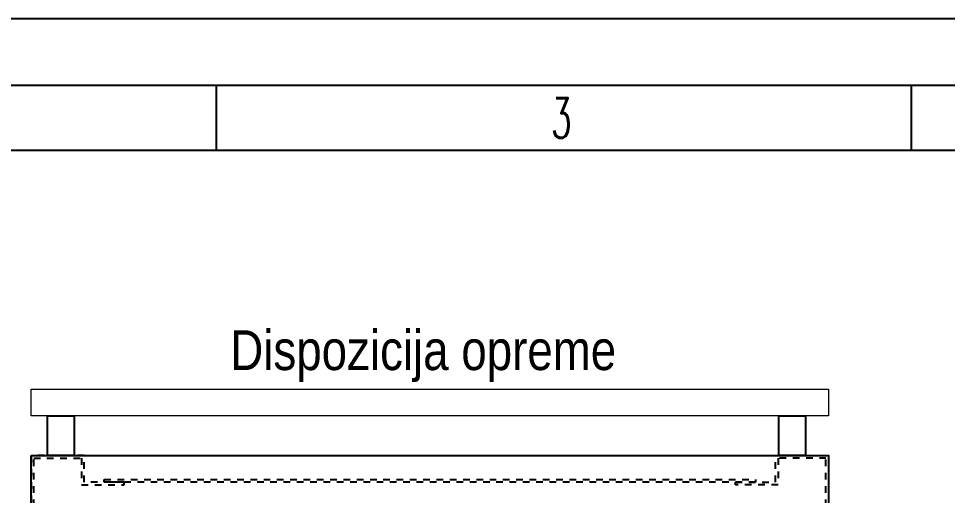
# Model space of a CAD drawing. Header units: millimetres. Extents: x 9130 to 9550, y -18883 to -17651.
# Drawn here: x 9219.3 to 9289.2, y -18621.4 to -18585.5 of the extents above; entities that cross this region are included whole.
import ezdxf

# ---------------------------------------------------------------- set-up
doc = ezdxf.new("R2010")
doc.units = ezdxf.units.MM
doc.linetypes.add('EPL_DASH', pattern=[1, 0.5, -0.5])
for name, color, linetype in [('01-KOSTUR ORMARA', 7, 'Continuous'), ('02-MODULI', 7, 'Continuous'), ('OO cn60', 1, 'Continuous')]:
    doc.layers.add(name, color=color, linetype=linetype)
doc.styles.add('ARIAL NARROW', font='ARIALN.TTF')
doc.styles.add('simboli', font='symbol.ttf', dxfattribs={"width": 0.6, "height": 2.2})

# ---------------------------------------------------------------- blocks, each defined once
blk = doc.blocks.new('Zaglavlje A3 prazno-Sue')
at = {"color": 7, "true_color": 0xffffff}
blk.add_lwpolyline([(0, 297), (420, 297), (420, 0), (0, 0)], close=True, dxfattribs=at)
at = {"layer": '01-KOSTUR ORMARA'}
for p, q in [((104.544, 287.099), (104.544, 292)), ((156.816, 287.099), (156.816, 292))]:
    blk.add_line(p, q, dxfattribs=at)
blk.add_lwpolyline([(7, 292), (415, 292), (415, 5), (7, 5)], close=True, dxfattribs=at)
blk.add_lwpolyline([(7, 287.099), (410.1, 287.099), (410.1, 5)], dxfattribs=at)
at = {"layer": 'OO cn60', "color": 0, "linetype": 'Continuous', "insert": (130.49, 291.016), "char_height": 3, "width": 8.2385, "attachment_point": 2, "style": 'simboli'}
blk.add_mtext('{\\Fsimplex|c0;3}', dxfattribs=at)

msp = doc.modelspace()

# ---------------------------------------------------------------- linework, layer by layer
at = {"color": 4, "linetype": 'EPL_DASH'}
for points in [[(9222.2587, -18625.4114), (9222.4587, -18625.4114), (9222.4587, -18622.2114), (9220.4587, -18622.2114), (9220.4587, -18618.6114), (9224.0587, -18618.6114), (9224.0587, -18620.6114), (9227.2587, -18620.6114), (9227.2587, -18620.4114), (9224.2587, -18620.4114), (9224.2587, -18618.4114), (9220.2587, -18618.4114), (9220.2587, -18622.4114), (9222.2587, -18622.4114)], [(9278.2587, -18625.4114), (9278.0587, -18625.4114), (9278.0587, -18622.2114), (9280.0587, -18622.2114), (9280.0587, -18618.6114), (9276.4587, -18618.6114), (9276.4587, -18620.6114), (9273.2587, -18620.6114), (9273.2587, -18620.4114), (9276.2587, -18620.4114), (9276.2587, -18618.4114), (9280.2587, -18618.4114), (9280.2587, -18622.4114), (9278.2587, -18622.4114)], [(9225.7587, -18620.2114), (9274.7587, -18620.2114), (9274.7587, -18620.4114), (9225.7587, -18620.4114)]]:
    msp.add_lwpolyline(points, close=True, dxfattribs=at)
at = {"color": 5}
msp.add_lwpolyline([(9220.2587, -18618.4114), (9280.2587, -18618.4114), (9280.2587, -18823.4114), (9276.2587, -18823.4114), (9276.2587, -18820.9114), (9224.2587, -18820.9114), (9224.2587, -18823.4114), (9220.2587, -18823.4114), (9220.2587, -18618.4114)], dxfattribs=at)
at = {"layer": '01-KOSTUR ORMARA', "color": 5, "linetype": 'Continuous', "lineweight": 15}
msp.add_lwpolyline([(9220.2587, -18615.4114), (9220.2587, -18613.4114), (9280.2587, -18613.4114), (9280.2587, -18615.4114)], close=True, dxfattribs=at)
at = {"layer": '01-KOSTUR ORMARA', "color": 5, "linetype": 'Continuous'}
for points in [[(9221.5087, -18615.4114), (9223.5087, -18615.4114), (9223.5087, -18618.4114), (9221.5087, -18618.4114)], [(9276.5087, -18615.4114), (9278.5087, -18615.4114), (9278.5087, -18618.4114), (9276.5087, -18618.4114)]]:
    msp.add_lwpolyline(points, close=True, dxfattribs=at)

# ---------------------------------------------------------------- block references
msp.add_blockref('Zaglavlje A3 prazno-Sue', (9129.6679, -18882.5286))

# ---------------------------------------------------------------- texts
at = {"layer": '02-MODULI', "insert": (9249.7627, -18608.9778), "char_height": 3, "width": 48.081008, "attachment_point": 2, "style": 'ARIAL NARROW'}
msp.add_mtext('Dispozicija opreme', dxfattribs=at)

doc.saveas('drawing.dxf')
